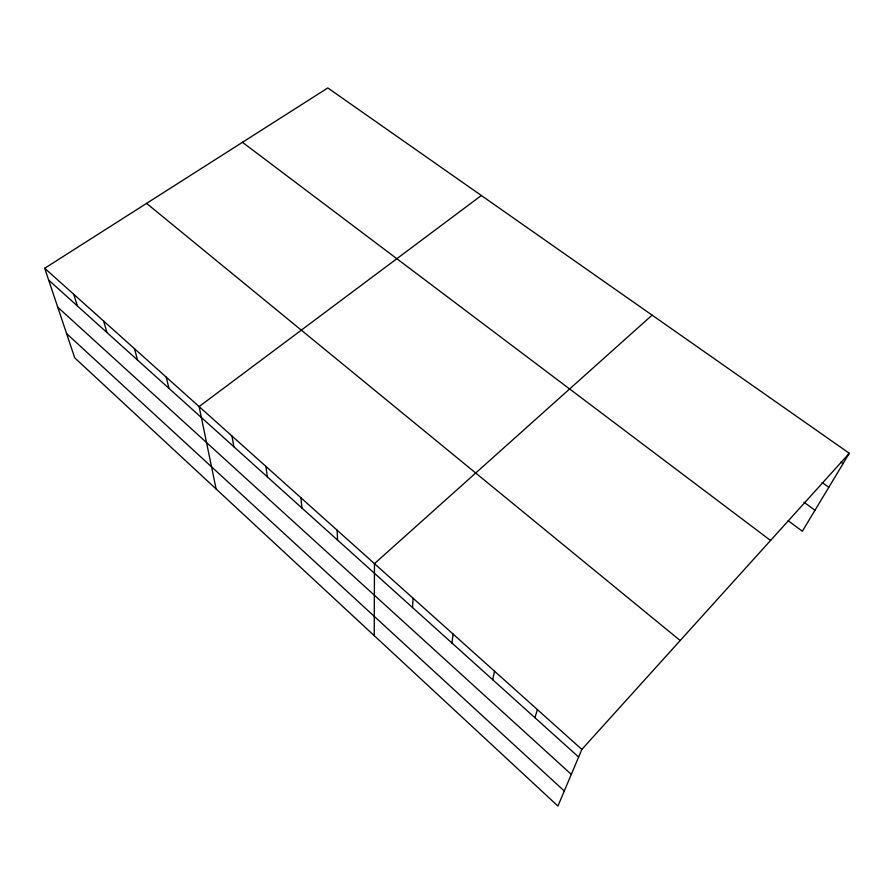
<?xml version="1.0" encoding="UTF-8"?>
<svg xmlns="http://www.w3.org/2000/svg" width="894" height="894" viewBox="0 0 894 894"><rect width="100%" height="100%" fill="white"/><g stroke="black" fill="none" stroke-linecap="round" stroke-linejoin="round"><path stroke-width="1.34" d="M374.228 635.656L374.463 563.645L652.106 315.135M412.536 607.551L413.117 598.276M451.928 643.009L453.113 634.092M492.695 679.708L494.516 671.182M534.914 717.692L537.406 709.601M849.3 453.28L581.86 749.418L557.923 806.053L74.727 357.846L44.7 268.267L327.807 87.947L849.3 453.28L802.343 531.248L788.139 520.721M481.341 195.507L199.116 406.58L216.124 489.007M840.841 462.053L843.064 463.617M822.167 482.548L828.805 487.308M804.008 502.249L814.982 510.262M242.464 142.314L770.561 540.468M146.571 203.385L680.189 640.54M44.7 268.267L581.86 749.418M48.656 280.079L578.641 757.05M57.752 307.201L571.311 774.383M66.603 333.607L564.282 791M73.733 294.271L77.398 305.938M103.648 321.069L106.989 332.579M134.491 348.694L137.497 360.025M166.295 377.179L168.932 388.32M231.982 436.026L233.837 446.732M265.898 466.4L267.328 476.871M300.909 497.768L301.893 507.982M337.083 530.164L337.574 540.088"/></g></svg>
